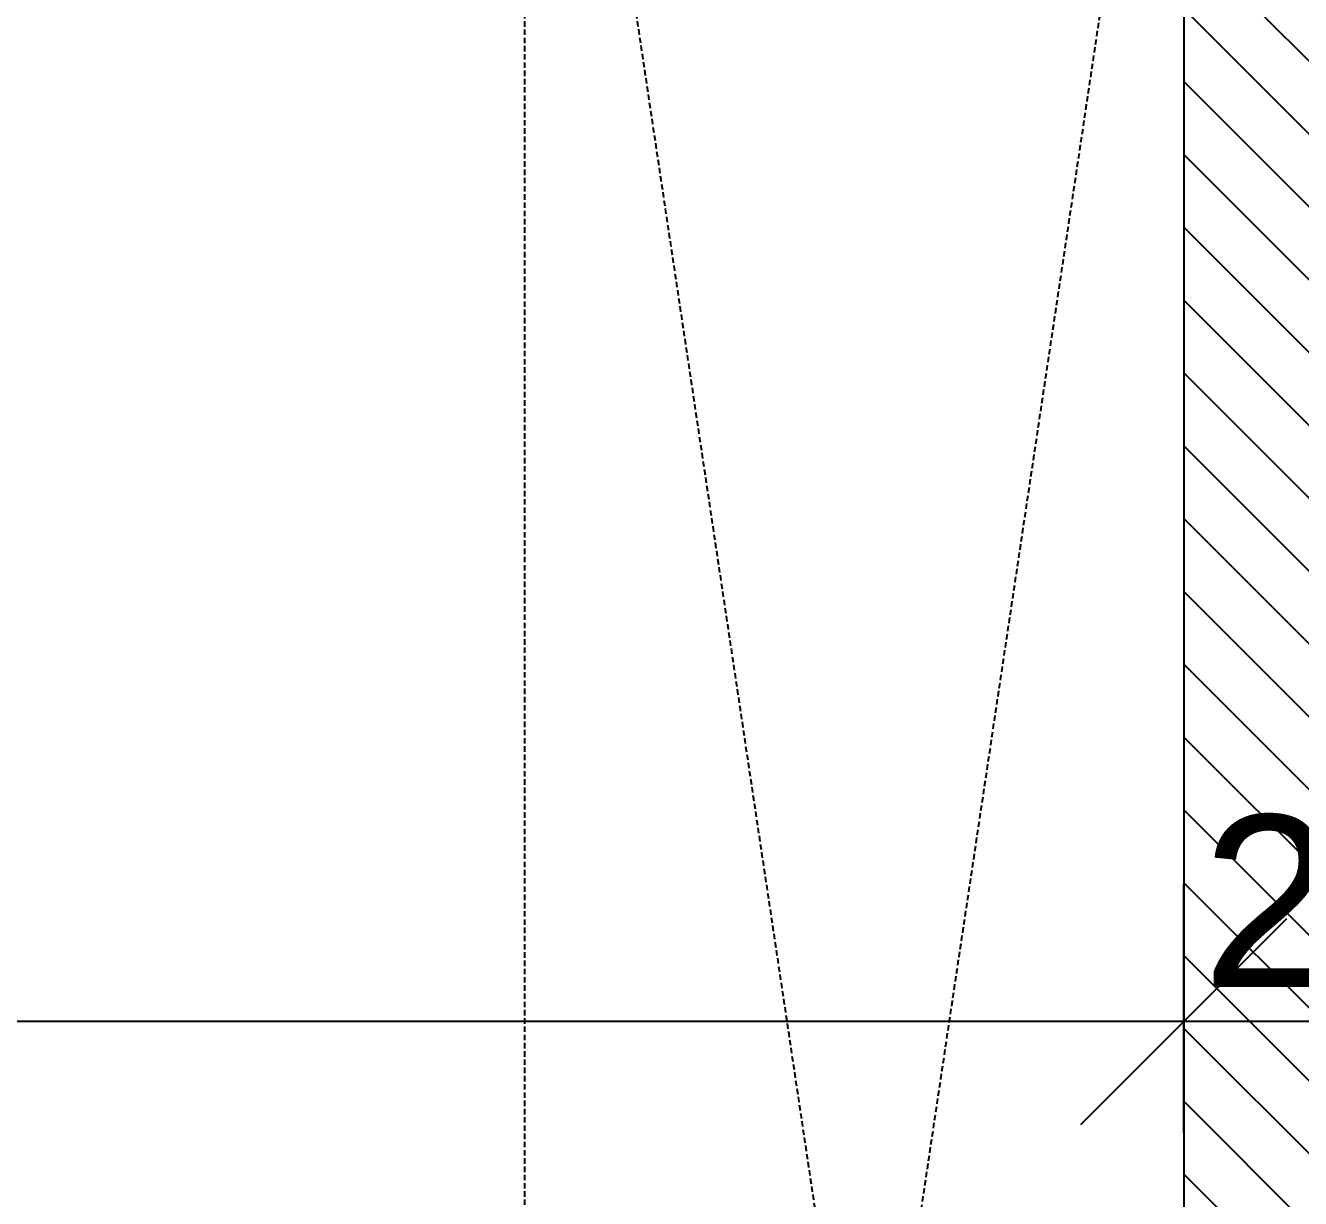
# Model space of a CAD drawing. Extents: x -5566 to 5867, y -120 to 4683.
# Drawn here: x -3891.4 to -3798.5, y 4050.2 to 4135.6 of the extents above; entities that cross this region are included whole.
import ezdxf

# ---------------------------------------------------------------- set-up
doc = ezdxf.new("R2010")
doc.units = 0
doc.linetypes.add('HIDDEN_2', pattern=[0.6, 0.4, -0.2])
doc.layers.get('0').update_dxf_attribs({"linetype": 'CONTINUOUS'})
doc.layers.get('DEFPOINTS').update_dxf_attribs({"linetype": 'CONTINUOUS'})
for name, color, linetype in [('A-ANNO-DIMS', 211, 'CONTINUOUS'), ('A-FLOR-OVHD', 1, 'HIDDEN_2'), ('A-WALL-PATT', 111, 'CONTINUOUS'), ('I-WALL', 2, 'CONTINUOUS')]:
    doc.layers.add(name, color=color, linetype=linetype)
doc.styles.add('ARIAL', font='arial.ttf', dxfattribs={"height": 12.5})
doc.dimstyles.new('100_200_2_5MM_ARIAL_CM', dxfattribs={"dimscale": 30.48, "dimtxt": 12.753242, "dimasz": 0.492126, "dimexe": 0.328084, "dimexo": 0.0625, "dimgap": 0.082021, "dimtad": 1, "dimdec": 0, "dimzin": 0, "dimtxsty": 'ARIAL', "dimblk1": 'OBLIQUE', "dimblk2": 'OBLIQUE', "dimsah": 1, "dimcen": 0.09, "dimdle": 0.328084, "dimazin": 3, "dimtfac": 1, "dimtdec": 4, "dimtix": 1, "dimtmove": 0, "dimatfit": 3, "dimtvp": 1, "dimtolj": 1, "dimtzin": 0})

# ---------------------------------------------------------------- blocks, each defined once
blk = doc.blocks.new('_OBLIQUE')
at = {"color": 0, "linetype": 'BYBLOCK'}
blk.add_line((-0.5, -0.5), (0.5, 0.5), dxfattribs=at)
blk = doc.blocks.new('DIMBLOCK88-LEVEL__9_00')
at = {"layer": 'A-ANNO-DIMS', "color": 0}
for p, q in [((-3807, 4054.951), (-3807, 4073.046)), ((-3785, 4054.951), (-3785, 4073.046)), ((-3807, 4063.046), (-3822, 4063.046)), ((-3785, 4063.046), (-3807, 4063.046)), ((-3785, 4063.046), (-3770, 4063.046))]:
    blk.add_line(p, q, dxfattribs=at)
at = {"layer": 'DEFPOINTS', "color": 0}
for p in [(-3807, 4063.046), (-3807, 4053.046), (-3785, 4053.046)]:
    blk.add_point(p, dxfattribs=at)
at = {"layer": 'A-ANNO-DIMS', "color": 0, "xscale": 15, "yscale": 15, "zscale": 15}
blk.add_blockref('_OBLIQUE', (-3807, 4063.046), dxfattribs=at)
at = {"layer": 'A-ANNO-DIMS', "color": 0, "xscale": 15, "yscale": 15, "zscale": 15, "rotation": 180}
blk.add_blockref('_OBLIQUE', (-3785, 4063.046), dxfattribs=at)
at = {"layer": 'A-ANNO-DIMS', "color": 0, "insert": (-3796, 4071.822), "char_height": 12.5, "width": 23.07356, "attachment_point": 5, "style": 'ARIAL'}
blk.add_mtext('\\A1;22', dxfattribs=at)
blk = doc.blocks.new('DIMBLOCK89-LEVEL__9_00')
at = {"layer": 'A-ANNO-DIMS', "color": 0}
for p, q in [((-4395, 4054.951), (-4395, 4073.046)), ((-3807, 4054.951), (-3807, 4073.046)), ((-3797, 4063.046), (-4405, 4063.046))]:
    blk.add_line(p, q, dxfattribs=at)
at = {"layer": 'DEFPOINTS', "color": 0}
for p in [(-4395, 4063.046), (-4395, 4053.046), (-3807, 4053.046)]:
    blk.add_point(p, dxfattribs=at)
at = {"layer": 'A-ANNO-DIMS', "color": 0, "xscale": 15, "yscale": 15, "zscale": 15, "rotation": 180}
blk.add_blockref('_OBLIQUE', (-4395, 4063.046), dxfattribs=at)
at = {"layer": 'A-ANNO-DIMS', "color": 0, "xscale": 15, "yscale": 15, "zscale": 15}
blk.add_blockref('_OBLIQUE', (-3807, 4063.046), dxfattribs=at)
at = {"layer": 'A-ANNO-DIMS', "color": 0, "insert": (-4101, 4071.928), "char_height": 12.5, "width": 34.61034, "attachment_point": 5, "style": 'ARIAL'}
blk.add_mtext('\\A1;588', dxfattribs=at)

msp = doc.modelspace()

# ---------------------------------------------------------------- hatches: boundary and pattern name
at = {"layer": 'A-WALL-PATT'}
h = msp.add_hatch(dxfattribs=at)
h.set_pattern_fill('FP_1', color=8, angle=-90, style=0, pattern_type=2)
h.set_pattern_definition([(315, (-4985, 4190.492), (2.65165, 2.65165), [])])
h.paths.add_polyline_path([(-3807, 3624.559), (-3807, 3415.492), (-3785, 3415.492), (-3785, 4167.992), (-3807, 4167.992), (-3807, 3783.704)], flags=0)

# ---------------------------------------------------------------- linework, layer by layer
at = {"layer": 'A-FLOR-OVHD'}
for p, q in [((-3855, 3856.492), (-3855, 4190.492)), ((-3855, 4190.492), (-3805, 3856.492)), ((-3855, 3856.492), (-3805, 4190.492))]:
    msp.add_line(p, q, dxfattribs=at)
at = {"layer": 'I-WALL'}
msp.add_line((-3807, 4167.992), (-3807, 3856.492), dxfattribs=at)

# ---------------------------------------------------------------- dimensions: what is measured, and where the dimension line sits
at = {"layer": 'A-ANNO-DIMS'}
for base, p1, p2, override, picture, middle in [((-4395, 4063.046), (-3807, 4053.046), (-4395, 4053.046), {"dimpost": '<>', "dimfxl": 588}, 'DIMBLOCK89-LEVEL__9_00', (-4101, 4071.928)), ((-3807, 4063.046), (-3785, 4053.046), (-3807, 4053.046), {"dimpost": '<>', "dimfxl": 22}, 'DIMBLOCK88-LEVEL__9_00', (-3796, 4071.822))]:
    dim = msp.add_linear_dim(base=base, p1=p1, p2=p2, dimstyle='100_200_2_5MM_ARIAL_CM', override=override, dxfattribs=at)
    dim.commit()
    dim.dimension.update_dxf_attribs({"geometry": picture, "text_midpoint": middle})

doc.saveas('drawing.dxf')
